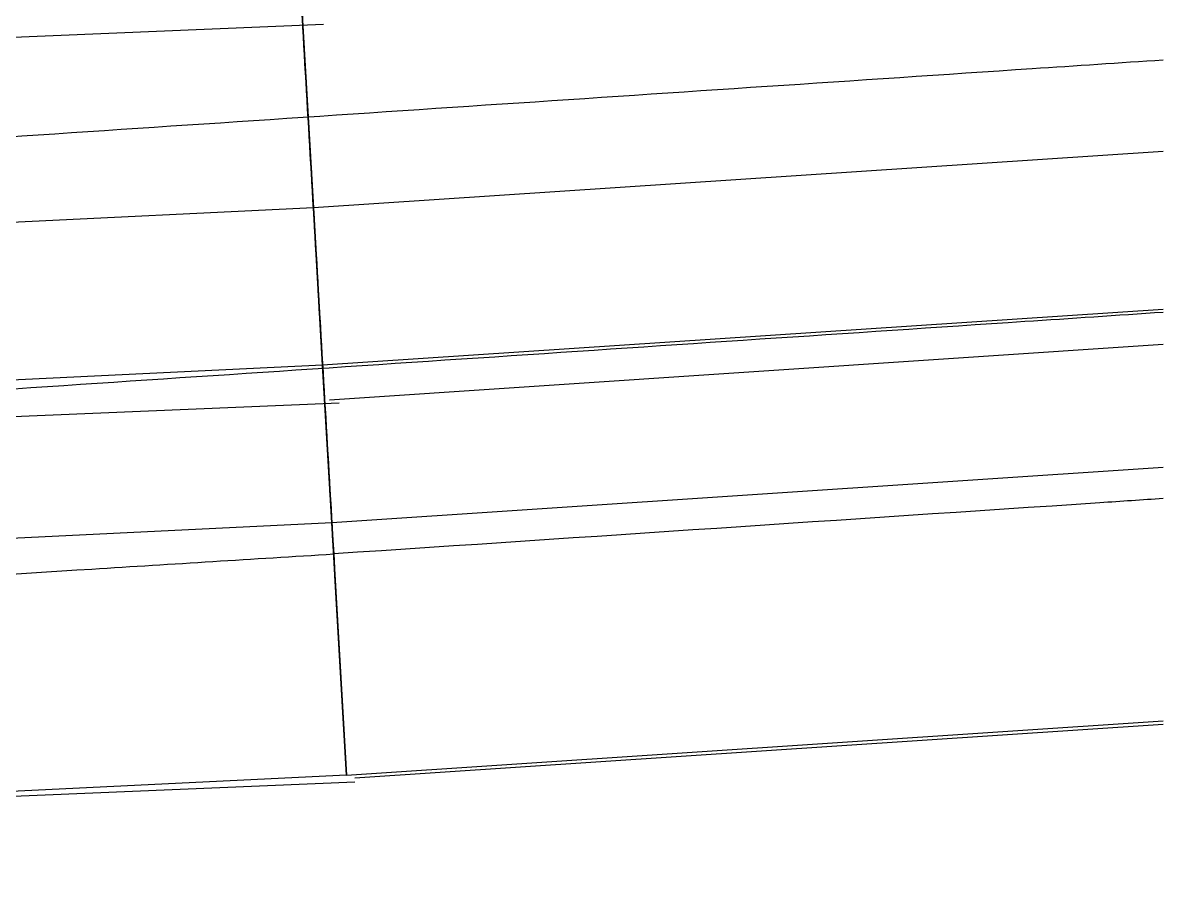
# Model space of a CAD drawing. Header units: metres. Extents: x -354 to -91, y 3 to 562.
# Drawn here: x -220.281 to -219.378, y 543.775 to 544.454 of the extents above; entities that cross this region are included whole.
import ezdxf

# ---------------------------------------------------------------- set-up
doc = ezdxf.new("R2010")
doc.units = ezdxf.units.M
doc.layers.add('A-GENM', color=7, linetype='Continuous', lineweight=25)

# ---------------------------------------------------------------- blocks, each defined once
blk = doc.blocks.new('T2DPAA-T2D-C3S-RW-M2D-100010_dwg-40802999-DRG-2873034 - CONSTRUCTION SEQUENCE STAGE A8')
at = {"color": 254, "lineweight": 25, "true_color": 0xd0d0d0}
for p, q in [((61.02872, -633.08636), (61.5097, -634.63374)), ((60.74258, -633.17648), (61.22322, -634.72279)), ((60.70241, -634.05797), (60.93674, -634.81183)), ((61.22375, -634.71472), (61.4357, -635.34113)), ((60.93958, -634.81087), (61.14514, -635.41835))]:
    blk.add_line(p, q, dxfattribs=at)
blk = doc.blocks.new('T2DPAA-T2D-PWC-RW-M2D-100010_RoadDesign_rvt-1-DRG-2873034 - CONSTRUCTION SEQUENCE STAGE A8')
at = {"color": 254, "lineweight": 25, "true_color": 0xd0d0d0, "rotation": 75.11694444444437}
blk.add_blockref('T2DPAA-T2D-C3S-RW-M2D-100010_dwg-40802999-DRG-2873034 - CONSTRUCTION SEQUENCE STAGE A8', (-1722.33704, 648.01046), dxfattribs=at)
blk = doc.blocks.new('Top of Pavement - RL A - Top of Pavement - RL A-68818558-DRG-2873034 - CONSTRUCTION SEQUENCE STAGE A8')
at = {"layer": 'A-GENM', "color": 253, "true_color": 0xa3a3a3}
for points in [[(145.37879, -3.79095), (145.33385, -3.65819), (145.28892, -3.52543), (145.24399, -3.39267)], [(145.04942, -3.43829), (145.09436, -3.57106), (145.13929, -3.70382), (145.18422, -3.83658)], [(145.51358, -4.18923), (145.46865, -4.05647), (145.42372, -3.92371), (145.37879, -3.79095)], [(145.18422, -3.83658), (145.22915, -3.96934), (145.27408, -4.1021), (145.31901, -4.23486)], [(145.54689, -4.28765), (145.53579, -4.25484), (145.52468, -4.22204), (145.51358, -4.18923)], [(145.31901, -4.23486), (145.33075, -4.26953), (145.34248, -4.30419), (145.35421, -4.33886)]]:
    blk.add_open_spline(points, degree=3, dxfattribs=at)
blk = doc.blocks.new('T2DPAA-T2D-C3S-RS-M3D-100334_rvt-1-DRG-2873034 - CONSTRUCTION SEQUENCE STAGE A8')
at = {"layer": 'A-GENM', "color": 253, "true_color": 0xa3a3a3}
for p, q in [((-1093.20327, 544.30765), (-1093.21967, 544.58797)), ((-1093.21967, 544.58797), (-1093.20327, 544.30765)), ((-1092.53071, 544.35224), (-1093.20327, 544.30765)), ((-1093.20327, 544.30765), (-1094.92873, 544.22372)), ((-1093.19599, 544.18311), (-1093.20327, 544.30765)), ((-1093.20327, 544.30765), (-1093.19599, 544.18311)), ((-1092.53071, 544.22722), (-1093.19599, 544.18311)), ((-1093.19599, 544.18311), (-1094.92042, 544.09902)), ((-1093.18869, 544.05833), (-1093.19599, 544.18311)), ((-1093.19599, 544.18311), (-1093.18869, 544.05833)), ((-1092.53071, 544.10196), (-1093.18869, 544.05833)), ((-1093.18869, 544.05833), (-1094.91211, 543.97429)), ((-1093.17701, 543.85869), (-1093.18869, 544.05833)), ((-1093.18869, 544.05833), (-1093.17701, 543.85869)), ((-1093.18724, 544.03369), (-1093.18624, 544.01658)), ((-1093.18624, 544.01658), (-1093.18724, 544.03369)), ((-1093.18624, 544.01658), (-1093.17701, 543.85869)), ((-1093.17701, 543.85869), (-1093.18624, 544.01658)), ((-1093.17701, 543.85869), (-1092.53071, 543.90154)), ((-1093.17701, 543.85869), (-1094.8988, 543.77473))]:
    blk.add_line(p, q, dxfattribs=at)
for points in [[(-1093.21414, 544.49342), (-1093.20966, 544.4168), (-1093.20518, 544.34017), (-1093.20069, 544.26355)], [(-1093.20069, 544.26355), (-1093.20518, 544.34017), (-1093.20966, 544.4168), (-1093.21414, 544.49342)], [(-1093.20069, 544.26355), (-1093.19621, 544.18693), (-1093.19173, 544.11031), (-1093.18724, 544.03369)], [(-1093.18724, 544.03369), (-1093.19173, 544.11031), (-1093.19621, 544.18693), (-1093.20069, 544.26355)]]:
    blk.add_open_spline(points, degree=3, dxfattribs=at)
for points, knots in [([(-1092.53071, 544.07747), (-1092.54739, 544.07636), (-1092.76623, 544.06176), (-1092.98508, 544.04717), (-1093.18724, 544.03369)], [-0.1202763, -0.1202763, -0.1202763, -0.1202763, -0.1111111, 0, 0, 0, 0]), ([(-1094.90871, 543.92341), (-1094.84496, 543.9276), (-1094.71746, 543.93597), (-1094.5262, 543.94845), (-1094.33494, 543.96086), (-1094.14367, 543.9732), (-1093.95239, 543.98546), (-1093.69735, 544.0017), (-1093.4423, 544.01778), (-1093.25101, 544.02972), (-1093.18724, 544.03369)], [0, 0, 0, 0, 0.111111, 0.222222, 0.333333, 0.444444, 0.555556, 0.666667, 0.888889, 1, 1, 1, 1])]:
    blk.add_open_spline(points, degree=3, knots=knots, dxfattribs=at)
at = {"layer": 'A-GENM', "color": 253, "lineweight": 25, "true_color": 0xa3a3a3, "rotation": 75.11694444444437}
blk.add_blockref('Top of Pavement - RL A - Top of Pavement - RL A-68818558-DRG-2873034 - CONSTRUCTION SEQUENCE STAGE A8', (-1134.0578, 404.8616), dxfattribs=at)

msp = doc.modelspace()

# ---------------------------------------------------------------- block references
at = {"lineweight": 5}
for name in ['T2DPAA-T2D-C3S-RS-M3D-100334_rvt-1-DRG-2873034 - CONSTRUCTION SEQUENCE STAGE A8', 'T2DPAA-T2D-PWC-RW-M2D-100010_RoadDesign_rvt-1-DRG-2873034 - CONSTRUCTION SEQUENCE STAGE A8']:
    msp.add_blockref(name, (873.15239, 0), dxfattribs=at)

doc.saveas('drawing.dxf')
